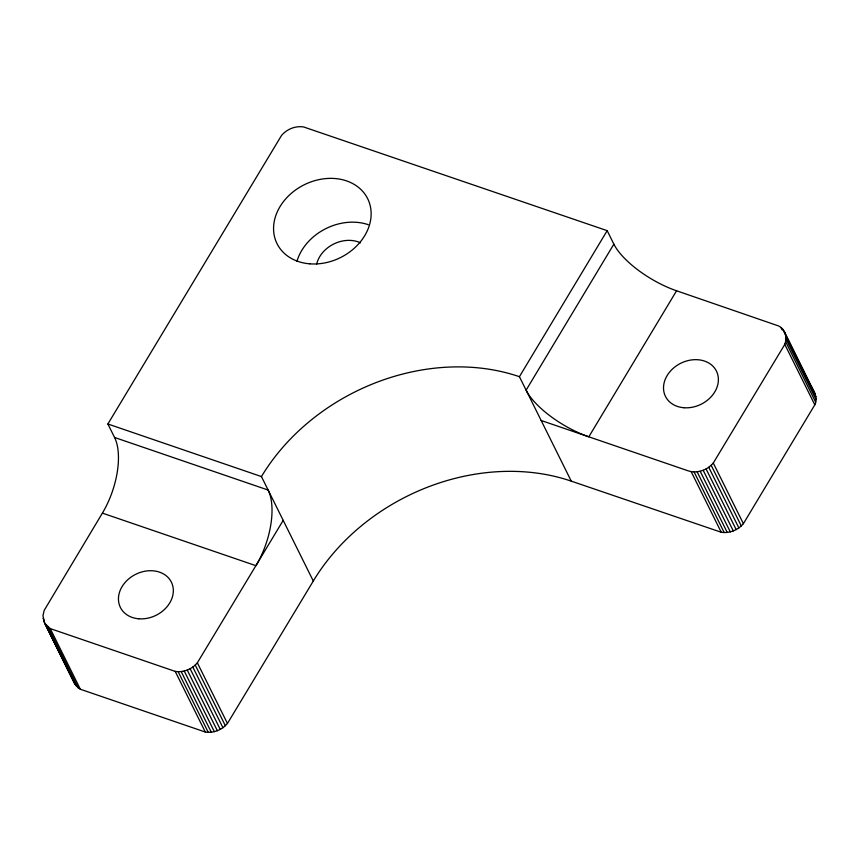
<?xml version="1.0" encoding="UTF-8"?>
<svg xmlns="http://www.w3.org/2000/svg" width="859" height="859" viewBox="0 0 859 859"><rect width="100%" height="100%" fill="white"/><g stroke="black" fill="none" stroke-linecap="round" stroke-linejoin="round"><path stroke-width="1.29" d="M541.159 420.491L688.37 470.904C697.261 473.771 707.419 470.109 713.281 463.033L783.558 346.467C787.95 339.767 786.114 329.652 778.662 325.98L676.581 290.782A56.919 21.078 31 0 1 613.863 244.139L607.173 230.663L303.624 126.96C295.41 125.629 286.766 129.172 281.484 135.529L107.88 423.992L114.569 437.467A56.919 26.5 -71.1 0 1 102.393 513.113L44.196 610.373L42.95 615.731L44.647 623.215L74.754 683.861L78.105 687.769L80.338 689.24L205.312 732.04C213.537 733.371 222.17 729.828 227.452 723.471L313.299 581.028A196.056 157.594 -26.4 0 1 571.267 481.147L721.249 532.258C729.474 533.589 738.106 530.046 743.389 523.689L814.804 404.847C818.971 396.428 811.97 388.794 808.749 381.589M283.191 520.382L197.345 662.815C192.062 669.172 183.429 672.715 175.204 671.384L50.23 628.595L44.647 623.215M107.88 423.992L261.447 476.573A196.056 157.594 -26.4 0 1 519.416 376.693L607.173 230.663M613.863 244.139L526.105 390.169A56.919 21.078 31 0 0 588.823 436.812L676.581 290.782M114.569 437.467L268.137 490.059A56.919 26.5 -71.1 0 1 255.961 565.694L102.393 513.113M784.246 331.359L815.384 394.345M782.764 329.265L807.567 379.216M785.845 336.213L815.953 396.858M780.895 327.451L782.077 329.835M785.942 338.843L816.05 399.489M785.556 341.528L815.663 402.173M784.696 344.201L814.804 404.847M713.281 463.033L743.389 523.689M711.177 465.288L741.285 525.933M708.761 467.275L738.869 527.92M706.077 468.95L736.184 529.606M703.188 470.281L733.296 530.937M700.182 471.237L730.29 531.882M697.121 471.774L727.229 532.43M694.083 471.902L724.191 532.559M691.141 471.612L721.249 532.258M519.416 376.693L571.267 481.147M261.447 476.573L313.299 581.028M197.345 662.815L227.452 723.471M195.24 665.059L225.348 725.715M192.824 667.046L222.932 727.702M190.14 668.731L220.248 729.377M187.251 670.063L217.359 730.708M184.245 671.008L214.353 731.664M181.185 671.555L211.293 732.201M178.146 671.684L208.254 732.33M175.204 671.384L205.312 732.04M50.23 628.595L80.338 689.24M47.997 627.113L78.105 687.769M43.047 618.362L44.228 620.746M46.128 625.309L76.236 685.954M43.616 620.874L74.754 683.861M73.155 679.018L73.724 681.531M316.627 264.207A29.088 23.386 -26.4 0 1 360.49 242.818M296.913 261.394A50.595 40.674 -26.4 0 1 368.307 224.693M138.9 618.802A28.454 22.882 -26.4 0 0 172.369 584.549A28.454 22.882 -26.4 0 0 126.391 581.049A28.454 22.882 -26.4 0 0 138.9 618.802M683.957 407.746A28.454 22.882 -26.4 0 0 717.426 373.493A28.454 22.882 -26.4 0 0 671.459 369.993A28.454 22.882 -26.4 0 0 683.957 407.746M309.938 263.842A50.595 40.674 -26.4 0 0 369.424 202.949A50.595 40.674 -26.4 0 0 287.701 196.732A50.595 40.674 -26.4 0 0 309.938 263.842"/></g></svg>
